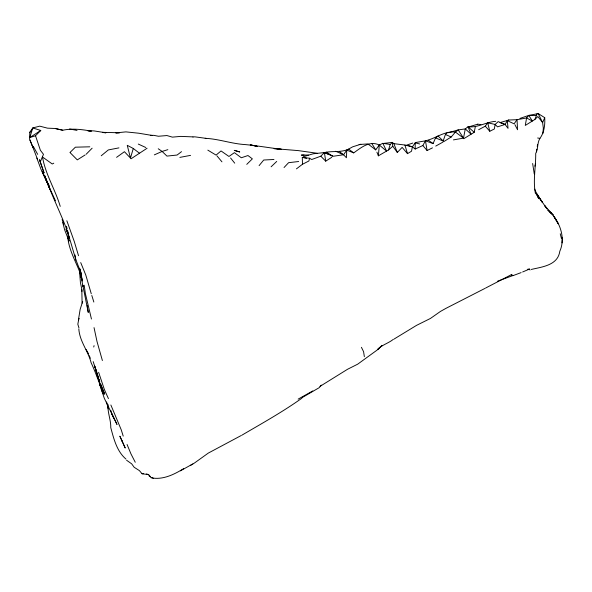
<?xml version="1.0" encoding="UTF-8"?>
<svg xmlns="http://www.w3.org/2000/svg" width="592" height="592" viewBox="0 0 592 592"><rect width="100%" height="100%" fill="white"/><g stroke="black" fill="none" stroke-linecap="round" stroke-linejoin="round"><path stroke-width="0.89" d="M495.711 121.308C486.106 121.952 477.626 127.983 468.006 126.755L465.29 128.915L458.223 129.9L455.433 132.075C444.429 130.788 435.638 138.528 425.47 140.829L422.843 145.521L415.192 149.029L415.207 142.805L419.698 143.989M87.934 130.832L91.338 131.172C82.014 129.389 72.12 128.249 62.759 130.225L55.241 128.501L47.501 128.161L39.723 126.148L32.782 127.939L29.792 132.268L29.6 139.076L32.945 147.304L29.948 140.163M79.624 272.49L80.445 282.739L81.8 289.207M535.486 193.806C532.763 180.36 535.93 166.988 535.701 153.52C538.402 148.762 537.025 143.079 539.919 138.387C544.292 132.527 545.099 124.794 544.721 117.675L538.232 113.59L528.819 115.396L526.599 117.963L525.282 125.437L534.85 119.473L537.847 116.528L542.62 122.596L543.33 128.116L542.901 133.444M536.567 193.162L542.228 202.161L537.166 194.827L547.023 208.872L544.603 205.505L551.788 213.668L547.792 210.093C559.114 219.506 566.189 237.133 559.817 251.245C557.827 265.334 542.427 266.822 531.239 269.456M561.986 242.905L562.4 237.829M383.979 143.36L392.311 142.406L392.785 146.254L388.493 149.983L378.377 155.822L379.309 144.996L382.854 143.331L390.232 144.463L392.311 142.406L393.85 143.649L397.328 152.447L402.138 147.378L407.511 153.661L411.507 151.226L412.395 146.838L415.207 142.805M536.359 151.841L536.803 149.162M537.24 146.483L537.536 144.7M463.81 138.698L474.222 132.297L475.258 126.999M93.743 347.016L94.069 345.632M302.475 164.258L302.297 157.376L309.594 158.249L308.898 160.987L302.475 164.258L296.444 168.861M534.894 166.204L535.582 163.769M130.477 158.079L133.281 148.481L127.258 145.321L130.477 158.079L124.431 151.7L116.572 157.346M534.85 119.473L537.203 113.59M29.792 137.559L32.782 127.939L40.759 130.469L35.52 135.746L29.792 137.559L40.759 130.469M388.493 149.983L390.232 144.463M82.688 301.432L80.157 309.32L78.425 319.932L78.988 318.37M415.747 142.502L425.47 140.829L433.092 143.553L435.512 137.921L443.179 140.97L445.413 134.465L447.463 132.482M78.891 318.54L77.826 324.216L78.958 327.916M544.721 117.675L542.62 122.596L538.232 113.59M40.226 161.956L39.546 159.699L44.074 172.953L40.226 161.956L43.482 154.327L40.389 150.279L35.52 135.746M478.662 129.707L485.285 126.17L487.704 122.803L495.127 124.438L497.517 126.866L505.08 124.453L507.329 120.672L508.809 120.021L517.031 119.688L526.599 117.963L532.363 121.071L528.804 115.403L536.049 115.499M303.326 156.732L313.064 153.816L324.394 152.558L333.363 156.244L343.589 154.749L346.771 150.116L352.632 146.838L360.868 144.226M359.092 144.5L367.928 143.923L375.72 149.865L379.309 144.996L386.613 151.167L382.854 143.331M512.998 275.643L511.266 274.718L485.558 288.075M259.096 165.619L263.714 160.018L273.963 159.485M321.308 385.126L319.147 387.708L302.283 397.513M443.837 141.584L451.178 137.011L455.433 132.075L463.499 138.121L465.29 128.915L471.062 134.169L468.006 126.755L474.222 132.297M284.042 167.529L288.593 162.689L298.664 161.512M86.158 154.253L92.13 148.2M309.594 158.249L311.688 159.522L320.79 156.199L324.394 152.558C332.571 150.708 340.874 152.751 348.71 149.162L353.713 152.884C361.201 147.541 369.571 140.385 379.309 144.996M69.93 152.558L75.369 147.193L89.784 146.809M246.76 164.361L252.362 158.863L247.981 155.533L241.307 157.761L234.402 152.647L228.956 156.466L221.031 150.938L216.073 155.097L207.822 150.139M271.106 166.803L276.716 161.438M101.239 155.77L108.299 149.946L118.94 147.874M301.905 398.172C282.835 411.803 262.263 423.228 241.987 435.12M181.515 151.656L177.097 155.037L166.937 156.096L162.119 151.434L158.242 148.762M435.512 137.921L438.065 135.99L443.179 140.97M394.006 339.098L416.516 325.378L430.473 318.429L440.426 311.451L445.909 308.373L484.885 288.445M146.461 473.94L148.659 474.629L151.167 477.803C162.645 480.156 174.092 474.569 183.638 468.635M131.039 158.789L147.075 148.252M320.043 386.361L347.534 369.275L357.709 364.161L377.097 350.079L382.018 345.491L377.548 349.569C381.766 344.936 388.33 343.338 393.251 339.416M320.79 156.199L325.711 161.15L331.749 157.317M85.13 154.941L77.293 159.884L70.352 152.884M312.768 390.935L298.168 399.119M29.792 132.268L31.287 131.372M180.36 470.862L194.383 463.07L208.266 453.109L241.255 435.497M190.306 465.49L192.851 464.061M435.756 146.083L443.008 142.058M53.776 163.177L52.266 163.991L42.513 157.013C45.421 174.411 55.33 189.618 60.229 206.371M422.843 145.521L427.091 150.516L432.478 147.852M485.285 126.17L489.776 131.254L494.327 129.004L495.127 124.438L498.175 121.612L505.08 124.453L508.032 128.368L507.329 120.672L514.108 123.824L517.031 119.688L517.563 129.744L514.951 124.712M154.327 154.867L162.119 151.434L167.854 149.658M522.655 271.972L529.433 269.079L530.032 270.026M513.094 275.606L521.13 272.601M497.628 281.156L512.894 275.569L511.266 274.718M62.759 130.225L55.574 128.605M519.939 118.422L528.73 115.425M412.816 143.042L406.682 145.107L412.395 146.838L415.192 149.029M468.894 126.851L477.7 124.187M448.344 132.704L458.223 129.9L463.499 138.121L453.435 139.897M508.809 120.021L500.033 122.625L505.08 124.453M179.857 157.391L190.565 155.363M192.911 137.018L194.738 136.819L206.105 138.365M527.746 269.205L529.433 269.079M205.202 138.336C218.648 138.883 231.509 143.775 245.014 144.566C257.165 145.684 269.219 147.815 281.37 149.28L274.081 148.614L298.272 150.612L317.253 153.269M304.118 155.06L301.328 155.104L308.365 155.008M102.527 132.334L119.532 132.778L115.788 132.889L125.889 131.883L138.728 133.215L152.129 135.45L150.383 135.427M126.592 460.25L131.676 463.839L134.169 467.273L139.409 470.625L142.028 473.733L143.508 473.726M150.368 135.346L153.839 135.346L158.427 136.249L166.922 135.553L172.376 137.129L180.745 136.389L192.999 136.885M412.395 146.838L404.921 145.04L393.85 143.649M87.964 130.721L94.054 130.913L105.894 132.793L102.431 132.497M142.028 473.733L148.659 474.629M477.825 124.165L480.911 124.594M537.632 137.988L539.919 138.387M69.619 128.975L77.004 130.41M302.297 157.376L306.56 158.323M353.713 152.884L346.771 150.116L346.416 157.775L343.589 154.749L339.445 151.693M335.612 151.256L343.589 154.749M328.412 154.32L324.394 152.558L325.711 161.15M330.018 155.023L332.423 156.081L326.606 152.188M445.413 134.465L451.178 137.011M138.276 144.063L145.81 147.512M148.881 475.731L150.435 476.619M151.989 477.515L153.543 478.41M428.297 140.26L433.092 143.553M133.281 148.481L139.586 153.306M549.731 211.936L553.276 214.955L551.182 213.201M125.955 459.074C116.802 451.296 113.782 438.82 110.771 427.631C110.978 419.743 107.337 412.358 108.033 404.454M216.975 155.896L221.956 161.845M230.584 157.99L234.713 163.155M392.785 146.254L397.328 152.447M371.835 143.545L375.72 149.865M33.27 146.357L37.688 154.371M86.092 349.428L88.652 353.979M47.286 182.24L48.981 185.266M46.938 181.507L42.195 171.643L48.899 185.54L47.286 182.425C53.724 199.852 62.138 216.324 68.332 233.803L67.51 230.362M45.68 179.28L46.886 181.64M32.175 145.499L37.629 159.618M103.326 393.199C99.123 383.142 95.867 372.753 91.161 362.859C88.23 351.078 79.624 341.406 78.825 328.937M536.663 194.568L538.69 198.668L534.702 189.151M361.423 347.304L363.584 351.692L364.354 356.673M55.485 200.843L40.981 169.245L36.822 158.042M111.925 413.919L117.016 424.479L104.281 398.238L99.471 383.816L102.867 392.067M102.779 392.274L101.313 389.247L103.459 394.109M108.44 398.616L104.392 389.58L98.627 372.301M135.257 462.256L130.95 453.872L127.058 444.474M122.581 442.046L119.843 436.171L125.215 448.033L121.945 440.737M69.656 237.947L66.038 229.015C71.824 242.624 73.97 257.402 80.371 270.714M112.132 414.777L113.997 418.788M80.719 262.596L85.796 275.073L91.272 293.765M44.496 175.328L49.092 187.028L44.496 175.328L46.975 181.633M79.654 271.743C75.029 259.984 68.457 248.847 67.68 235.905M50.165 189.625L47.293 182.602L49.092 187.028M376.897 152.144L378.377 155.822M99.604 381.722L96.666 374.484L99.648 381.81M97.628 376.172L99.752 381.448M103.57 391.364L104.695 394.191L99.508 382.166L95.8 370.34M89.311 355.688L90.302 358.256M66.844 220.757L74.259 241.447L78.521 255.707M100.714 383.964L103.289 390.653M110.867 404.995L121.234 429.799L123.203 436.097M96.903 374.211L98.457 378.399M94.631 365.915L98.531 378.096L93.173 361.616M94.757 366.307L96.755 372.028M80.431 275.228L81.185 277.433L79.876 272.557M110.704 410.278L112.125 414.511M82.051 279.912L80.69 275.709L81.903 279.787M62.123 219.514L63.61 224.198M91.804 295.467L93.839 302.046M91.449 319.021L85.396 293.654L84.19 285.226M404.921 145.04L407.511 153.661M66.422 226.255L67.103 228.638M102.394 360.543L97.021 341.577L94.032 327.62M106.604 401.968L108.232 408.872M81.948 279.653L79.483 268.886L88.267 312.45L87.172 305.516M62.767 222.518L64.661 229.874L69.057 241.092L68.176 237.621M560.247 233.766L561.431 238.406M487.704 122.803L489.776 131.254M532.637 163.503L534.258 173.885M80.379 270.455L82.451 281.015M80.445 270.988L81.474 276.035L80.024 268.835M83.058 286.809L82.784 285.226L82.88 285.803M425.47 140.829L427.091 150.516M75.058 254.989L75.665 260.132M81.822 289.606L81.97 291.412M82.096 303.156L81.829 289.976M257.083 146.365L250.305 144.848L257.083 146.365M239.087 151.752L234.24 150.353L239.753 151.966L239.087 151.752M554.956 218.174L554.001 216.568L558.271 223.806L554.956 218.174"/></g></svg>
